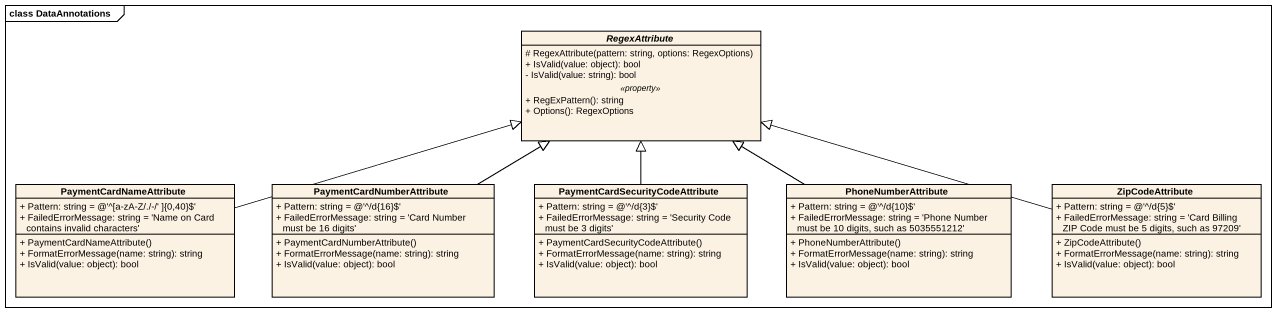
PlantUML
@startuml
mainframe class DataAnnotations
hide circle
hide empty members
skinparam classAttributeIconSize 0
abstract class RegexAttribute {
  # RegexAttribute(pattern: string, options: RegexOptions)
  + IsValid(value: object): bool
  - IsValid(value: string): bool
  .. <<property>> ..
  + RegExPattern(): string
  + Options(): RegexOptions
}
class PaymentCardNameAttribute {
  + Pattern: string = @'^[a-zA-Z/./-/' ]{0,40}$'
  + FailedErrorMessage: string = 'Name on Card contains invalid characters'
  + PaymentCardNameAttribute()
  + FormatErrorMessage(name: string): string
  + IsValid(value: object): bool
}
class PaymentCardNumberAttribute {
  + Pattern: string = @'^/d{16}$'
  + FailedErrorMessage: string = 'Card Number must be 16 digits'
  + PaymentCardNumberAttribute()
  + FormatErrorMessage(name: string): string
  + IsValid(value: object): bool
}
class "PaymentCardSecurityCodeAttribute" as PaymentCardSecurityCodeAttri {
  + Pattern: string = @'^/d{3}$'
  + FailedErrorMessage: string = 'Security Code must be 3 digits'
  + PaymentCardSecurityCodeAttribute()
  + FormatErrorMessage(name: string): string
  + IsValid(value: object): bool
}
class PhoneNumberAttribute {
  + Pattern: string = @'^/d{10}$'
  + FailedErrorMessage: string = 'Phone Number must be 10 digits, such as 5035551212'
  + PhoneNumberAttribute()
  + FormatErrorMessage(name: string): string
  + IsValid(value: object): bool
}
class ZipCodeAttribute {
  + Pattern: string = @'^/d{5}$'
  + FailedErrorMessage: string = 'Card Billing ZIP Code must be 5 digits, such as 97209'
  + ZipCodeAttribute()
  + FormatErrorMessage(name: string): string
  + IsValid(value: object): bool
}
PaymentCardNameAttribute -right-|> RegexAttribute
PaymentCardNumberAttribute -up-|> RegexAttribute
PaymentCardSecurityCodeAttri -up-|> RegexAttribute
PhoneNumberAttribute -up-|> RegexAttribute
ZipCodeAttribute -left-|> RegexAttribute
@enduml
